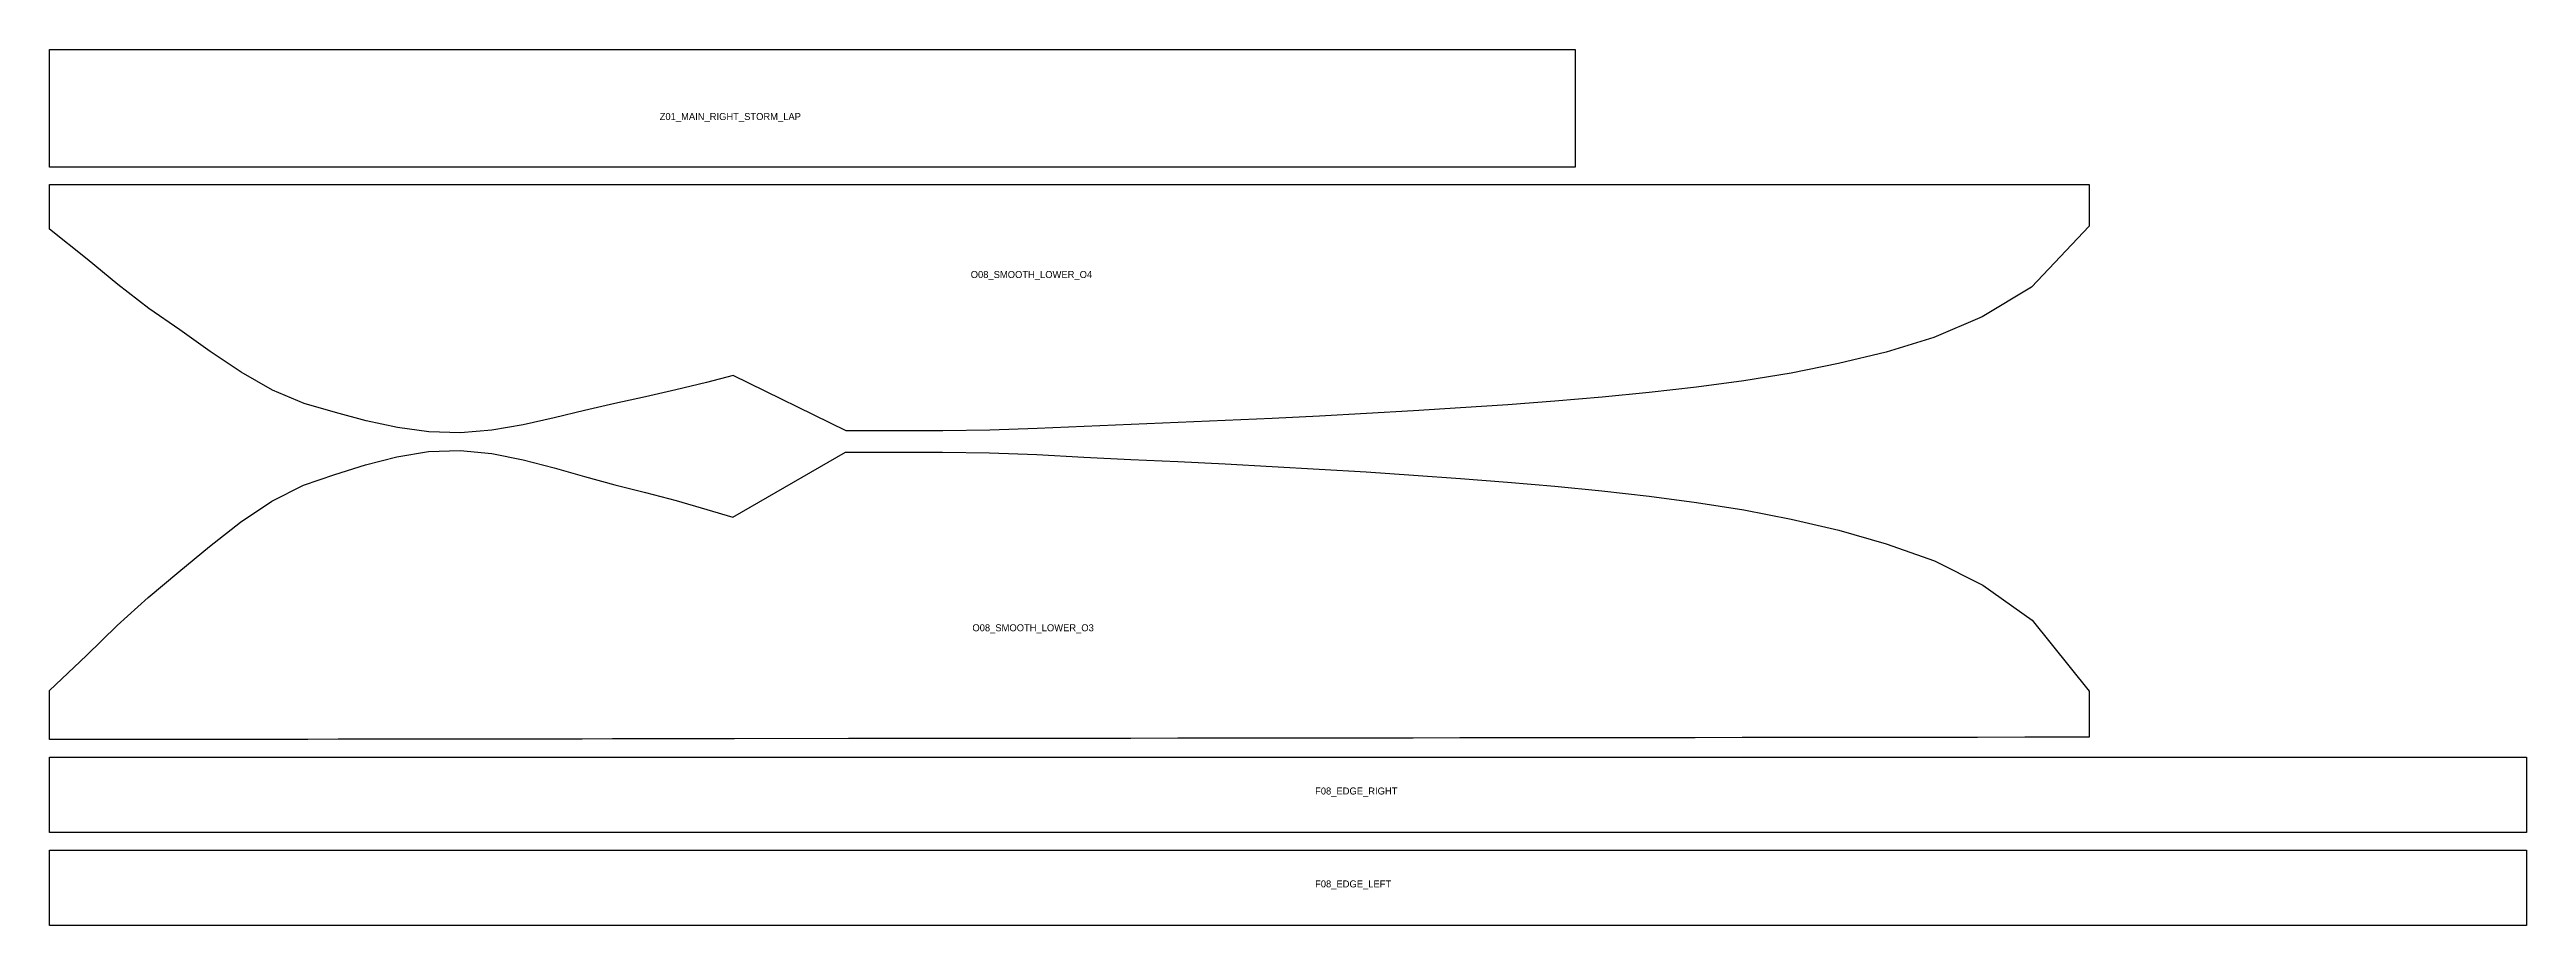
# Model space of a CAD drawing. Header units: millimetres. Extents: x 15 to 15325, y 15 to 1481.
# Drawn here: x 15 to 2840, y 15 to 1014 of the extents above; entities that cross this region are included whole.
import ezdxf

# ---------------------------------------------------------------- set-up
doc = ezdxf.new("R2010")
doc.units = ezdxf.units.MM

msp = doc.modelspace()

# ---------------------------------------------------------------- linework, layer by layer
for points in [[(15, 880.2), (15, 1014.2), (1755.1, 1014.2), (1755.1, 880.2), (15, 880.2)], [(15, 860.2), (65.7, 860.2), (100.5, 860.2), (135.5, 860.2), (170.4, 860.2), (205.2, 860.2), (240, 860.2), (274.8, 860.2), (309.5, 860.2), (344.3, 860.2), (379.1, 860.2), (413.9, 860.2), (448.6, 860.2), (483.4, 860.2), (518.2, 860.2), (553, 860.2), (587.7, 860.2), (622.5, 860.2), (657.3, 860.2), (692, 860.2), (726.8, 860.2), (761.6, 860.2), (796.4, 860.2), (926.4, 860.2), (980, 860.2), (1033.7, 860.2), (1087.3, 860.2), (1141, 860.2), (1194.6, 860.2), (1248.3, 860.2), (1301.9, 860.2), (1355.6, 860.2), (1409.3, 860.2), (1462.9, 860.2), (1516.6, 860.2), (1570.2, 860.2), (1623.9, 860.2), (1677.5, 860.2), (1731.2, 860.2), (1784.8, 860.2), (1838.5, 860.2), (1892.1, 860.2), (1945.8, 860.2), (1999.4, 860.2), (2053.1, 860.2), (2106.8, 860.2), (2160.4, 860.2), (2214.2, 860.2), (2268.1, 860.2), (2341.5, 860.2), (2341.5, 841.8), (2341.5, 835.5), (2341.5, 829.3), (2341.5, 823.3), (2341.5, 812.8), (2275.8, 743.1), (2219.7, 709.2), (2164.5, 685.6), (2109.9, 669.1), (2055.7, 656), (2001.6, 645.1), (1947.6, 636.2), (1893.6, 628.9), (1839.7, 622.8), (1785.9, 617.6), (1732.1, 613.1), (1678.4, 609), (1624.6, 605.4), (1570.9, 602.1), (1517.2, 599), (1463.5, 596.1), (1409.8, 593.5), (1356.1, 591.1), (1302.4, 588.8), (1248.8, 586.6), (1195.2, 584.2), (1141.4, 581.9), (1087.6, 580.1), (1033.8, 579.3), (980, 579.3), (923.6, 579.3), (795, 642.2), (764.5, 634.5), (729.6, 626), (694.7, 617.9), (659.9, 610.4), (625.3, 602.6), (590.5, 594.1), (555.3, 586.1), (519.7, 580), (483.7, 577), (447.6, 578.3), (411.8, 583.2), (376.3, 590.8), (341.1, 600), (305.5, 610.4), (269.4, 625.7), (233.7, 646.3), (198.4, 669.8), (163.5, 694.3), (128.4, 718.9), (93, 746), (58.1, 775.1), (15, 809.4), (15, 821.4), (15, 827.9), (15, 834.6), (15, 841.3), (15, 860.2)], [(15, 283.1), (57.3, 322.9), (92.2, 357.2), (127.5, 389.2), (162.6, 418.3), (197.5, 447.2), (232.7, 474.9), (268.4, 499.2), (304.6, 517.4), (340.3, 529.6), (375.5, 540.6), (411.1, 549.6), (447.1, 555.5), (483.4, 557), (519.6, 553.5), (555.4, 546.3), (590.6, 537), (625.4, 527), (660, 517.8), (694.8, 509), (729.8, 499.6), (764.7, 489.6), (794.6, 480.7), (922.8, 554.9), (979.7, 554.9), (1033.5, 555), (1087.3, 554.1), (1141.2, 552.1), (1194.9, 549.4), (1248.6, 546.6), (1302.2, 544.1), (1355.9, 541.5), (1409.6, 538.7), (1463.3, 535.7), (1517, 532.4), (1570.8, 528.8), (1624.5, 524.9), (1678.2, 520.7), (1732, 516), (1785.8, 510.7), (1839.7, 504.6), (1893.6, 497.6), (1947.6, 489), (2001.7, 478.5), (2055.9, 465.8), (2110.2, 450.4), (2165, 430.9), (2220.3, 403.1), (2276.4, 363.2), (2341.5, 282.1), (2341.6, 272.5), (2341.6, 266.7), (2341.6, 260.7), (2341.6, 254.5), (2341.6, 248.2), (2341.6, 229.8), (2268.2, 229.7), (2214.2, 229.6), (2160.5, 229.5), (2106.8, 229.5), (2053.2, 229.4), (1999.5, 229.3), (1945.9, 229.3), (1892.2, 229.2), (1838.5, 229.1), (1784.9, 229.1), (1731.2, 229), (1677.6, 228.9), (1623.9, 228.9), (1570.3, 228.8), (1516.6, 228.8), (1463, 228.7), (1409.3, 228.6), (1355.7, 228.6), (1302, 228.5), (1248.4, 228.4), (1194.7, 228.4), (1141, 228.3), (1087.4, 228.3), (1033.7, 228.2), (980.1, 228.1), (926.4, 228.1), (796.4, 227.9), (761.7, 227.9), (726.9, 227.8), (692.1, 227.8), (657.3, 227.8), (622.6, 227.7), (587.8, 227.7), (553, 227.6), (518.2, 227.6), (483.5, 227.5), (448.7, 227.5), (413.9, 227.5), (379.2, 227.4), (344.4, 227.4), (309.6, 227.3), (274.8, 227.3), (240.1, 227.3), (205.3, 227.2), (170.4, 227.2), (135.6, 227.1), (100.5, 227.1), (65.8, 227.1), (15.1, 227), (15, 245.9), (15, 252.7), (15, 259.3), (15, 265.8), (15, 272), (15, 283.1)], [(15, 207), (76.6, 207), (124.8, 207), (171.5, 207), (216.3, 207), (259.1, 207), (300.4, 207), (342.1, 207), (383.1, 207), (422.8, 207), (460.3, 207), (494, 207), (524.5, 207), (552, 207), (578.7, 207), (605.1, 207), (630.8, 207), (655.6, 207), (679.5, 207), (702.7, 207), (725.9, 207), (749.5, 207), (773.9, 207), (799.1, 207), (824.9, 207), (850.9, 207), (876.8, 207), (902.5, 207), (927.9, 207), (953.4, 207), (979.2, 207), (1005.2, 207), (1031.9, 207), (1058.1, 207), (1083.2, 207), (1118.7, 207), (1160.6, 207), (1201.6, 207), (1234.8, 207), (1258.6, 207), (1281.7, 207), (1304.8, 207), (1328, 207), (1351.1, 207), (1374.2, 207), (1397.4, 207), (1420.5, 207), (1443.7, 207), (1466.9, 207), (1490.1, 207), (1513.4, 207), (1536.6, 207), (1559.9, 207), (1583.1, 207), (1606.3, 207), (1629.5, 207), (1652.7, 207), (1676, 207), (1699.2, 207), (1722.4, 207), (1745.7, 207), (1768.9, 207), (1792.2, 207), (1815.5, 207), (1838.7, 207), (1862, 207), (1885.3, 207), (1908.7, 207), (1932, 207), (1955.3, 207), (1978.7, 207), (2002.1, 207), (2025.5, 207), (2048.9, 207), (2072.3, 207), (2095.8, 207), (2119.4, 207), (2143, 207), (2166.6, 207), (2190.3, 207), (2214.1, 207), (2238, 207), (2262.1, 207), (2286.3, 207), (2310.7, 207), (2335.4, 207), (2360.3, 207), (2385.5, 207), (2411, 207), (2437, 207), (2463.5, 207), (2490.5, 207), (2518.7, 207), (2548.5, 207), (2580.4, 207), (2614.3, 207), (2651.2, 207), (2695.8, 207), (2755.6, 207), (2840.4, 207), (2840.4, 121), (2755.6, 121), (2695.8, 121), (2651.2, 121), (2614.3, 121), (2580.4, 121), (2548.5, 121), (2518.7, 121), (2490.5, 121), (2463.5, 121), (2437, 121), (2411, 121), (2385.5, 121), (2360.3, 121), (2335.4, 121), (2310.7, 121), (2286.3, 121), (2262.1, 121), (2238, 121), (2214.1, 121), (2190.3, 121), (2166.6, 121), (2143, 121), (2119.4, 121), (2095.8, 121), (2072.3, 121), (2048.9, 121), (2025.5, 121), (2002.1, 121), (1978.7, 121), (1955.3, 121), (1932, 121), (1908.7, 121), (1885.3, 121), (1862, 121), (1838.7, 121), (1815.5, 121), (1792.2, 121), (1768.9, 121), (1745.7, 121), (1722.4, 121), (1699.2, 121), (1676, 121), (1652.7, 121), (1629.5, 121), (1606.3, 121), (1583.1, 121), (1559.9, 121), (1536.6, 121), (1513.4, 121), (1490.1, 121), (1466.9, 121), (1443.7, 121), (1420.5, 121), (1397.4, 121), (1374.2, 121), (1351.1, 121), (1328, 121), (1304.8, 121), (1258.6, 121), (1234.8, 121), (1201.6, 121), (1160.6, 121), (1118.7, 121), (1083.2, 121), (1058.1, 121), (1031.9, 121), (1005.2, 121), (979.2, 121), (953.4, 121), (927.9, 121), (902.5, 121), (876.8, 121), (850.9, 121), (824.9, 121), (799.1, 121), (773.9, 121), (749.5, 121), (725.9, 121), (702.7, 121), (679.5, 121), (655.6, 121), (630.8, 121), (605.1, 121), (578.7, 121), (552, 121), (524.5, 121), (494, 121), (460.3, 121), (422.8, 121), (383.1, 121), (342.1, 121), (300.4, 121), (259.1, 121), (216.3, 121), (171.5, 121), (124.8, 121), (76.6, 121), (15, 121), (15, 207)], [(15, 101), (76.6, 101), (124.8, 101), (171.5, 101), (216.3, 101), (259.1, 101), (300.4, 101), (342.1, 101), (383.1, 101), (422.8, 101), (460.3, 101), (494, 101), (524.5, 101), (552, 101), (578.7, 101), (605.1, 101), (630.8, 101), (655.6, 101), (679.5, 101), (702.7, 101), (725.9, 101), (749.5, 101), (773.9, 101), (799.1, 101), (824.9, 101), (850.9, 101), (876.8, 101), (902.5, 101), (927.9, 101), (953.4, 101), (979.2, 101), (1005.2, 101), (1031.9, 101), (1058.1, 101), (1083.2, 101), (1118.7, 101), (1160.6, 101), (1201.6, 101), (1234.8, 101), (1258.6, 101), (1281.7, 101), (1304.8, 101), (1328, 101), (1351.1, 101), (1374.2, 101), (1397.4, 101), (1420.5, 101), (1443.7, 101), (1466.9, 101), (1490.1, 101), (1513.4, 101), (1536.6, 101), (1559.9, 101), (1583.1, 101), (1606.3, 101), (1629.5, 101), (1652.7, 101), (1676, 101), (1699.2, 101), (1722.4, 101), (1745.7, 101), (1768.9, 101), (1792.2, 101), (1815.5, 101), (1838.7, 101), (1862, 101), (1885.3, 101), (1908.7, 101), (1932, 101), (1955.3, 101), (1978.7, 101), (2002.1, 101), (2025.5, 101), (2048.9, 101), (2072.3, 101), (2095.8, 101), (2119.4, 101), (2143, 101), (2166.6, 101), (2190.3, 101), (2214.1, 101), (2238, 101), (2262.1, 101), (2286.3, 101), (2310.7, 101), (2335.4, 101), (2360.3, 101), (2385.5, 101), (2411, 101), (2437, 101), (2463.5, 101), (2490.5, 101), (2518.7, 101), (2548.5, 101), (2580.4, 101), (2614.3, 101), (2651.2, 101), (2695.8, 101), (2755.6, 101), (2840.4, 101), (2840.4, 15), (2755.6, 15), (2695.8, 15), (2651.2, 15), (2614.3, 15), (2580.4, 15), (2548.5, 15), (2518.7, 15), (2490.5, 15), (2463.5, 15), (2437, 15), (2411, 15), (2385.5, 15), (2360.3, 15), (2335.4, 15), (2310.7, 15), (2286.3, 15), (2262.1, 15), (2238, 15), (2214.1, 15), (2190.3, 15), (2166.6, 15), (2143, 15), (2119.4, 15), (2095.8, 15), (2072.3, 15), (2048.9, 15), (2025.5, 15), (2002.1, 15), (1978.7, 15), (1955.3, 15), (1932, 15), (1908.7, 15), (1885.3, 15), (1862, 15), (1838.7, 15), (1815.5, 15), (1792.2, 15), (1768.9, 15), (1745.7, 15), (1722.4, 15), (1699.2, 15), (1676, 15), (1652.7, 15), (1629.5, 15), (1606.3, 15), (1583.1, 15), (1559.9, 15), (1536.6, 15), (1513.4, 15), (1490.1, 15), (1466.9, 15), (1443.7, 15), (1420.5, 15), (1397.4, 15), (1374.2, 15), (1351.1, 15), (1328, 15), (1304.8, 15), (1258.6, 15), (1234.8, 15), (1201.6, 15), (1160.6, 15), (1118.7, 15), (1083.2, 15), (1058.1, 15), (1031.9, 15), (1005.2, 15), (979.2, 15), (953.4, 15), (927.9, 15), (902.5, 15), (876.8, 15), (850.9, 15), (824.9, 15), (799.1, 15), (773.9, 15), (749.5, 15), (725.9, 15), (702.7, 15), (679.5, 15), (655.6, 15), (630.8, 15), (605.1, 15), (578.7, 15), (552, 15), (524.5, 15), (494, 15), (460.3, 15), (422.8, 15), (383.1, 15), (342.1, 15), (300.4, 15), (259.1, 15), (216.3, 15), (171.5, 15), (124.8, 15), (76.6, 15), (15, 15), (15, 101)]]:
    msp.add_lwpolyline(points, close=True)

# ---------------------------------------------------------------- texts
for s, p in [('Z01_MAIN_RIGHT_STORM_LAP', (711, 933.8)), ('O08_SMOOTH_LOWER_O4', (1065.8, 753.6)), ('O08_SMOOTH_LOWER_O3', (1067.7, 350.6)), ('F08_EDGE_RIGHT', (1458.6, 164.4)), ('F08_EDGE_LEFT', (1458.6, 58.4))]:
    msp.add_text(s, height=8).set_placement(p)

doc.saveas('drawing.dxf')
